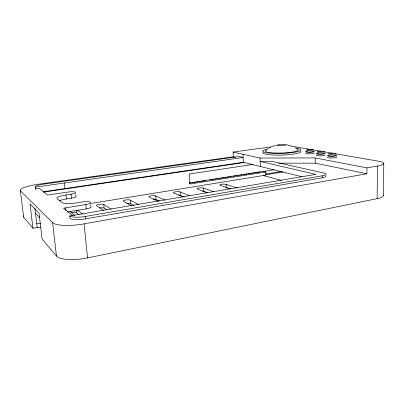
<?xml version="1.0" encoding="UTF-8"?>
<svg xmlns="http://www.w3.org/2000/svg" width="404" height="404" viewBox="0 0 404 404"><rect width="100%" height="100%" fill="white"/><g stroke="black" fill="none" stroke-linecap="round" stroke-linejoin="round"><path stroke-width="0.61" d="M233.31 156.767L37.85 184.31A23.154 4.287 -6.2 0 0 20.367 190.86L52.621 222.614A24.891 6.065 -6.5 0 0 84.082 223.856L366.903 173.745L366.943 167.877L315.155 157.939L260.05 158.055L233.103 152.066L233.31 156.767L235.583 157.302M377.124 198.672L377.462 166.074A19.609 3.424 -0.3 0 0 377.962 161.12L334.679 153.626M383.386 195.561L383.8 163.554M269.216 148.137L270.488 147.475M272.614 146.48L276.336 145.218M40.774 227.649L37.213 227.497L32.961 228.235L29.997 203.939L39.001 213.07L42.097 239.042L56.439 256.015A24.578 7.317 -7.3 0 0 87.567 257.893L378.957 198.253A19.377 4.363 0.6 0 0 383.234 194.97M35.426 187.153L243.117 157.489L238.931 156.52L43.193 184.199A9.984 1.823 -6.1 0 0 35.426 187.153L35.653 189.042L39.582 188.476L47.561 195.041L67.978 192.062A6.277 1.257 -6 0 1 75.538 192.218A6.277 1.257 -6 0 1 71.043 194.203L65.933 194.981A11.883 2.454 -6.1 0 0 57.206 198.824L61.761 202.449A12.216 2.606 -6.1 0 0 76.745 202.848L82.153 201.985A6.802 1.5 -5.9 0 1 90.461 202.212A6.802 1.5 -5.9 0 1 85.789 204.525L63.585 208.232L72.498 215.574M322.266 177.811L322.246 175.831A10.14 1.975 -0.9 0 0 323.771 173.018L272.114 161.438L260.166 161.443L315.872 174.356L69.74 215.963L69.998 218.332A12.453 3.005 -6.3 0 0 85.395 218.892L322.266 177.811A10.13 2.01 -0.9 0 0 325.932 175.866M366.943 167.877L377.462 166.074M69.74 215.963A12.468 2.959 -6.2 0 0 85.153 216.504L322.246 175.831M67.433 211.979L86.229 208.863A6.792 1.545 -6 0 0 90.865 206.474L90.683 204.641M265.787 174.003L281.285 171.503M265.675 174.765L283.093 171.947M90.971 203.444L265.938 175.099L265.837 171.973L263.206 171.296L189.521 182.941M265.837 171.973L189.885 184.057L189.279 174.013L253.141 164.408M189.375 183.204L190.622 183.007M191.87 182.81L193.117 182.613M194.364 182.416L195.607 182.219M196.854 182.022L198.101 181.825M199.349 181.628L200.596 181.426M201.843 181.229L205.586 180.638M209.949 179.947L211.196 179.75M212.443 179.553L213.691 179.356M214.938 179.159L216.185 178.962M217.428 178.765L218.675 178.568M219.922 178.371L221.17 178.174M222.417 177.977L223.665 177.775M224.912 177.578L226.159 177.381M227.407 177.184L228.654 176.987M229.901 176.79L231.144 176.593M233.017 176.296L234.264 176.099M235.512 175.902L236.759 175.705M238.007 175.508L239.249 175.311M240.496 175.114L241.743 174.917M242.991 174.72L244.238 174.523M245.486 174.326L246.733 174.124M247.98 173.927L249.228 173.73M250.475 173.533L251.722 173.336M252.965 173.139L254.212 172.942M255.459 172.745L259.822 172.053M263.565 171.463L274.164 169.786M59.141 200.864A11.862 2.53 -6.2 0 1 66.367 198.99L71.468 198.197A6.267 1.298 -6 0 0 75.932 196.152L75.755 194.46M43.142 191.779L243.314 162.317L301.869 176.725M43.47 192.122L244.162 162.524M233.103 152.066L272.185 146.723M279.028 163.145L315.221 163.166L366.903 173.745M36.729 223.493L40.89 223.659M311.802 149.667L293.87 146.561A15.584 2.358 -2 0 0 291.087 146.203M313.039 149.879L321.079 151.273M322.932 151.591L332.825 153.308M286.391 144.743L291.082 145.975M263.256 175.533L281.371 180.416M230.881 188.951L220.175 185.335A3.394 0.717 -2.7 0 1 221.488 184.3A3.394 0.717 -2.7 0 1 226.094 184.365L237.406 188.082M226.841 187.865L229.815 188.87M207.358 192.824L197.425 189.077A3.459 0.747 -3.2 0 1 198.945 187.991A3.459 0.747 -3.2 0 1 203.581 188.067L213.544 191.713M202.571 191.198A3.454 0.768 -3.2 0 1 203.768 191.425L207.868 192.971M182.972 196.899L173.745 192.976A3.535 0.778 -3.8 0 1 175.488 191.834A3.535 0.778 -3.8 0 1 180.154 191.92L189.425 195.738M178.401 195.056A3.53 0.798 -3.8 0 1 180.376 195.344L184.431 197.061M158.095 201.414L149.076 197.031A3.616 0.808 -4.4 0 1 151.056 195.834A3.616 0.808 -4.4 0 1 155.752 195.935L164.847 200.192M153.167 199.127A3.611 0.828 -4.4 0 1 156.01 199.424L159.418 201.066M131.522 205.863L123.351 201.263A3.712 0.838 -5 0 1 125.593 200.005A3.712 0.838 -5 0 1 130.315 200.116L138.582 204.586M126.841 203.424A3.707 0.858 -5 0 1 130.613 203.672L133.921 205.51M103.752 210.509L96.505 205.676A3.823 0.869 -5.7 0 1 99.025 204.353A3.823 0.869 -5.7 0 1 103.778 204.485L111.145 209.166M99.384 207.969A3.818 0.889 -5.7 0 1 104.116 208.111L106.752 209.828M65.423 188.885L64.958 188.567L64.357 183.022M77.558 210.191L82.557 214.024M71.69 212.585A3.939 0.924 -6.4 0 1 76.447 212.741L78.911 214.681M69.917 211.469L74.765 215.403M35.38 213.145L39.658 217.605M20.367 190.86L23.669 217.236L32.961 228.235M34.885 208.176L37.213 227.497M52.621 222.614L56.439 256.015M65.933 194.981L66.367 198.99M65.741 207.777L66.039 210.529M71.043 194.203L71.468 198.197M76.189 210.277L76.447 212.741M84.082 223.856L87.567 257.893M85.789 204.525L86.229 208.863M85.153 216.504L85.395 218.892M103.778 204.485L104.116 208.111M130.315 200.116L130.613 203.672M155.752 195.935L156.01 199.424M180.154 191.92L180.376 195.344M203.581 188.067L203.768 191.425M226.094 184.365L226.25 187.663A3.389 0.737 -2.7 0 0 225.72 187.532M242.991 154.262L243.314 162.317M260.05 158.055L260.333 166.504M315.155 157.939L315.221 163.166M35.653 189.042A9.979 1.848 -6.2 0 1 35.668 188.309M294.965 147.884A19.084 2.959 -1.9 0 1 295.47 152.086A19.084 2.959 -1.9 0 1 268.291 152.99A19.084 2.959 -1.9 0 1 268.604 148.763M296.248 148.722A16.519 2.56 -1.9 0 1 282.194 152.985A16.519 2.56 -1.9 0 1 267.014 149.783M300.803 151.106A19.074 3.01 -1.9 0 1 281.058 155.111A19.074 3.01 -1.9 0 1 263.211 152.066M23.669 217.236A22.927 5.207 -6.9 0 1 23.659 215.938M336.189 156.848A4.555 0.758 -1 0 1 332.255 157.989A4.555 0.758 -1 0 1 327.811 157.045M325.084 154.959A4.414 0.717 -1.2 0 1 320.246 155.888A4.414 0.717 -1.2 0 1 316.625 154.984M313.908 152.838A4.282 0.687 -1.4 0 1 309.989 153.884A4.282 0.687 -1.4 0 1 306.02 153.03M335.643 155.318A3.646 0.596 -1 0 1 331.729 156.08A3.646 0.596 -1 0 1 328.644 155.333M324.195 153.293A3.535 0.566 -1.2 0 1 320.321 154.025A3.535 0.566 -1.2 0 1 317.418 153.318M313.1 151.248A3.429 0.54 -1.5 0 1 309.959 152.076A3.429 0.54 -1.5 0 1 306.777 151.409M335.542 154.944A4.555 0.742 -1 0 1 335.28 155.954A4.555 0.742 -1 0 1 329.114 156.106A4.555 0.742 -1 0 1 328.351 155.116M324.134 152.939A4.419 0.707 -1.2 0 1 323.771 153.904A4.419 0.707 -1.2 0 1 317.791 154.05A4.419 0.707 -1.2 0 1 317.16 153.111M313.317 151.04A4.287 0.672 -1.5 0 1 312.863 151.96A4.287 0.672 -1.5 0 1 307.06 152.106A4.287 0.672 -1.5 0 1 306.55 151.212M278.8 145.657A4.414 0.646 -2 0 0 285.961 145.026A4.414 0.646 -2 0 0 280.073 144.511A4.414 0.646 -2 0 0 278.8 145.657M329.962 154.247A3.646 0.586 -1.1 0 0 335.679 153.712A3.646 0.586 -1.1 0 0 330.497 153.227A3.646 0.586 -1.1 0 0 329.962 154.247M318.61 152.242A3.535 0.556 -1.3 0 0 324.2 151.727A3.535 0.556 -1.3 0 0 319.246 151.273A3.535 0.556 -1.3 0 0 318.61 152.242M307.858 150.344A3.429 0.53 -1.5 0 0 313.322 149.849A3.429 0.53 -1.5 0 0 308.58 149.414A3.429 0.53 -1.5 0 0 307.858 150.344"/></g></svg>
